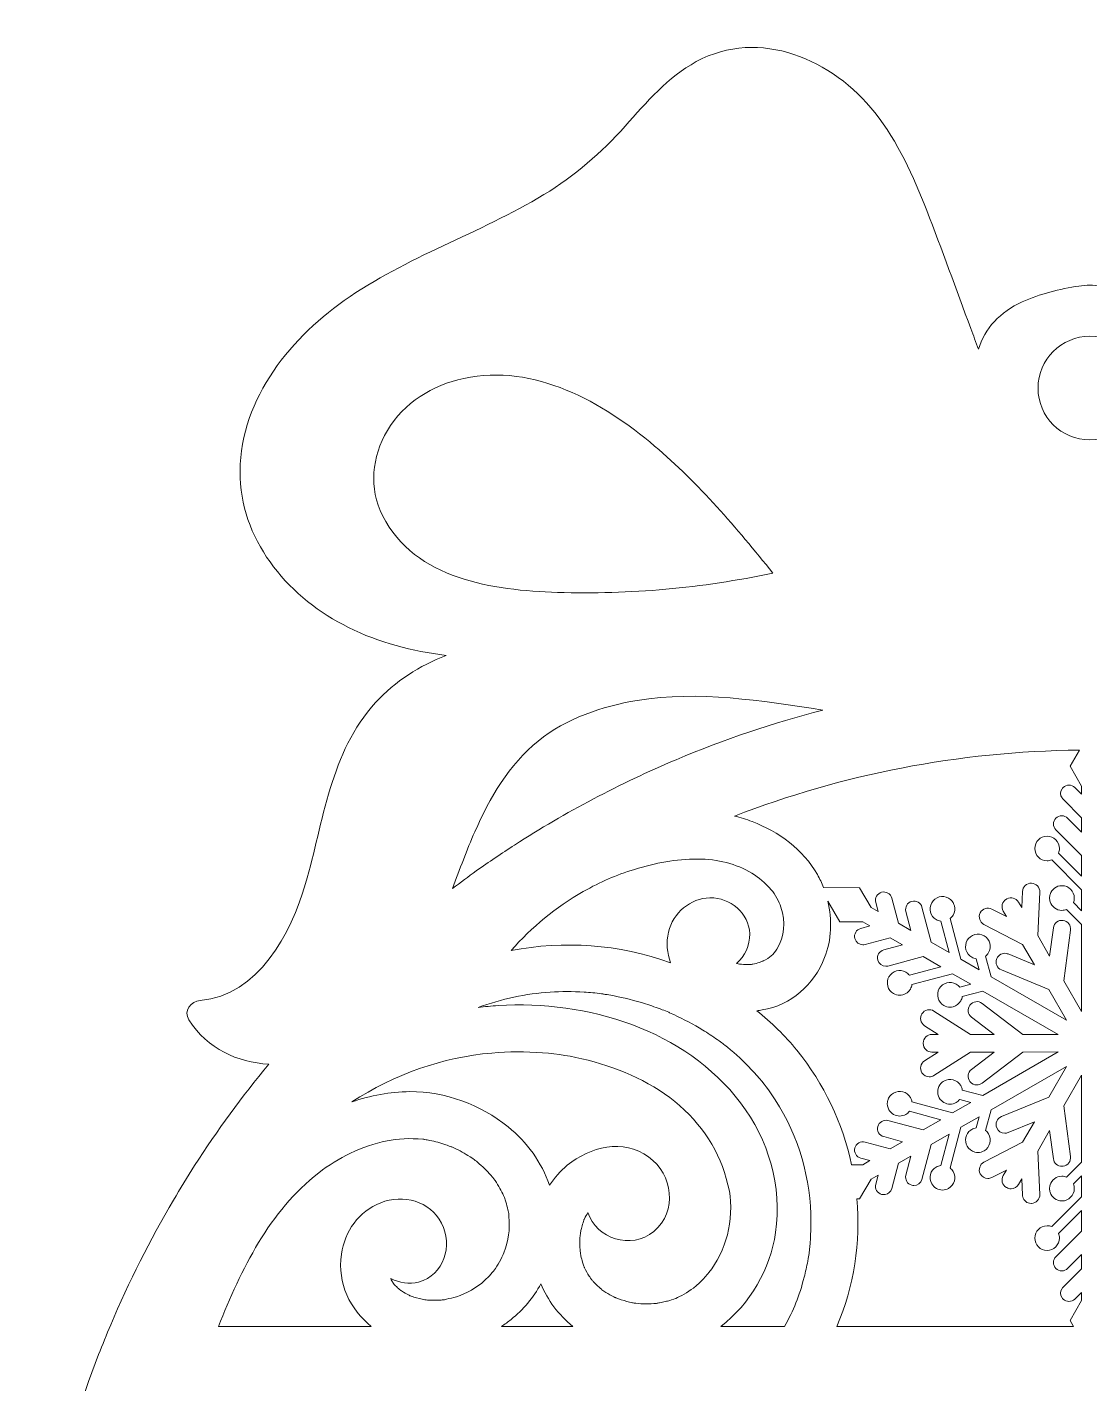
# Model space of a CAD drawing. Extents: x 23 to 177, y -420 to -219.
# Drawn here: x 22.8 to 100, y -317.1 to -218.5 of the extents above; entities that cross this region are included whole.
import ezdxf

# ---------------------------------------------------------------- set-up
doc = ezdxf.new("R2010")
doc.units = 0
doc.header["$MEASUREMENT"] = 0
doc.layers.add('Layer 1', color=7, linetype='Continuous', lineweight=0)

# ---------------------------------------------------------------- blocks, each defined once
blk = doc.blocks.new('Block_0')
at = {"layer": 'Layer 1'}
for points, knots in [([(176.905, -336.51), (176.308, -329.1), (174.655, -321.881), (171.968, -314.958), (171.689, -314.237), (171.397, -313.519), (171.095, -312.805), (169.769, -309.67), (168.248, -306.644), (166.537, -303.736), (166.041, -302.891), (165.529, -302.057), (165.001, -301.234), (163.361, -298.675), (161.563, -296.218), (159.623, -293.863), (161.897, -293.734), (164.044, -292.763), (165.41, -290.652), (165.83, -290.006), (165.266, -289.291), (164.601, -289.235), (160.381, -288.896), (157.98, -284.35), (156.945, -280.745), (155.641, -276.23), (155.164, -271.208), (151.86, -267.59), (150.424, -266.017), (148.662, -264.926), (146.744, -264.173), (149.195, -263.853), (151.591, -263.251), (153.835, -262.135), (158.018, -260.06), (161.51, -256.097), (161.692, -251.263), (161.899, -245.915), (158.293, -241.325), (154.136, -238.39), (149.641, -235.211), (144.324, -233.531), (139.64, -230.691), (137.389, -229.324), (135.489, -227.662), (133.733, -225.712), (132.191, -223.988), (130.636, -222.157), (128.573, -221.035), (123.965, -218.527), (118.635, -220.897), (115.613, -224.734), (113.938, -226.866), (112.823, -229.336), (111.844, -231.845), (110.741, -234.685), (109.706, -237.556), (108.647, -240.416), (108.459, -240.923), (108.27, -241.425), (108.082, -241.933), (107.675, -240.428), (106.483, -239.193), (104.916, -238.491), (103.63, -237.914), (102.182, -237.544), (100.796, -237.337), (100.532, -237.297), (100.265, -237.278), (100, -237.273), (99.735, -237.278), (99.468, -237.297), (99.204, -237.337), (97.818, -237.544), (96.37, -237.914), (95.084, -238.491), (93.517, -239.193), (92.326, -240.428), (91.918, -241.933), (91.73, -241.425), (91.542, -240.923), (91.354, -240.416), (90.294, -237.556), (89.259, -234.685), (88.156, -231.845), (87.178, -229.336), (86.062, -226.866), (84.387, -224.734), (81.365, -220.897), (76.036, -218.527), (71.427, -221.035), (69.364, -222.157), (67.809, -223.988), (66.267, -225.712), (64.511, -227.662), (62.611, -229.324), (60.361, -230.691), (55.677, -233.531), (50.36, -235.211), (45.864, -238.39), (41.707, -241.325), (38.102, -245.915), (38.308, -251.263), (38.49, -256.097), (41.983, -260.06), (46.165, -262.135), (48.41, -263.251), (50.805, -263.853), (53.256, -264.173), (51.338, -264.926), (49.576, -266.017), (48.14, -267.59), (44.836, -271.208), (44.359, -276.23), (43.055, -280.745), (42.02, -284.35), (39.619, -288.896), (35.399, -289.235), (34.734, -289.291), (34.17, -290.006), (34.59, -290.652), (35.957, -292.763), (38.103, -293.734), (40.377, -293.863), (38.437, -296.218), (36.639, -298.675), (34.999, -301.234), (34.471, -302.057), (33.959, -302.891), (33.463, -303.736), (31.752, -306.644), (30.231, -309.67), (28.905, -312.805), (28.603, -313.519), (28.311, -314.237), (28.032, -314.958), (25.345, -321.881), (23.692, -329.1), (23.095, -336.51), (22.926, -338.605), (22.84, -340.716), (22.84, -342.84), (22.84, -352.472), (24.586, -361.842), (28.032, -370.722), (28.311, -371.443), (28.603, -372.16), (28.905, -372.875), (32.79, -382.063), (38.354, -390.314), (45.439, -397.4), (52.525, -404.485), (60.776, -410.049), (69.964, -413.935), (79.479, -417.959), (89.584, -420), (100, -420), (110.416, -420), (120.521, -417.959), (130.036, -413.935), (139.224, -410.049), (147.475, -404.485), (154.561, -397.4), (161.646, -390.314), (167.21, -382.063), (171.095, -372.875), (171.397, -372.16), (171.689, -371.443), (171.968, -370.722), (175.414, -361.842), (177.16, -352.472), (177.16, -342.84), (177.16, -340.716), (177.074, -338.605), (176.905, -336.51)], [0, 0, 0, 0, 1, 1, 1, 2, 2, 2, 3, 3, 3, 4, 4, 4, 5, 5, 5, 6, 6, 6, 7, 7, 7, 8, 8, 8, 9, 9, 9, 10, 10, 10, 11, 11, 11, 12, 12, 12, 13, 13, 13, 14, 14, 14, 15, 15, 15, 16, 16, 16, 17, 17, 17, 18, 18, 18, 19, 19, 19, 20, 20, 20, 21, 21, 21, 22, 22, 22, 23, 23, 23, 24, 24, 24, 25, 25, 25, 26, 26, 26, 27, 27, 27, 28, 28, 28, 29, 29, 29, 30, 30, 30, 31, 31, 31, 32, 32, 32, 33, 33, 33, 34, 34, 34, 35, 35, 35, 36, 36, 36, 37, 37, 37, 38, 38, 38, 39, 39, 39, 40, 40, 40, 41, 41, 41, 42, 42, 42, 43, 43, 43, 44, 44, 44, 45, 45, 45, 46, 46, 46, 47, 47, 47, 48, 48, 48, 49, 49, 49, 50, 50, 50, 51, 51, 51, 52, 52, 52, 53, 53, 53, 54, 54, 54, 55, 55, 55, 56, 56, 56, 57, 57, 57, 58, 58, 58, 58]), ([(100, -240.985), (102.078, -240.985), (103.762, -242.669), (103.762, -244.747), (103.762, -246.825), (102.078, -248.509), (100, -248.509), (97.922, -248.509), (96.238, -246.825), (96.238, -244.747), (96.238, -242.669), (97.922, -240.985), (100, -240.985)], [0, 0, 0, 0, 1, 1, 1, 2, 2, 2, 3, 3, 3, 4, 4, 4, 4]), ([(48.642, -254.016), (47.632, -252.028), (47.87, -249.727), (48.993, -247.839), (50.203, -245.802), (52.259, -244.529), (54.548, -244.04), (59.677, -242.942), (64.624, -245.758), (68.399, -248.962), (71.615, -251.689), (74.355, -254.906), (76.982, -258.191), (71.847, -259.276), (66.599, -259.759), (61.345, -259.59), (56.686, -259.439), (50.999, -258.662), (48.642, -254.016)], [0, 0, 0, 0, 1, 1, 1, 2, 2, 2, 3, 3, 3, 4, 4, 4, 5, 5, 5, 6, 6, 6, 6]), ([(69.964, -271.745), (65.861, -273.481), (61.942, -275.553), (58.232, -277.944), (57.293, -278.55), (56.365, -279.176), (55.452, -279.823), (54.87, -280.236), (54.302, -280.67), (53.731, -281.098), (54.251, -279.703), (54.762, -278.31), (55.344, -276.976), (56.429, -274.506), (57.815, -272.105), (59.947, -270.387), (61.997, -268.738), (64.568, -267.86), (67.138, -267.44), (71.631, -266.705), (76.13, -267.464), (80.61, -268.136), (76.992, -269.074), (73.439, -270.276), (69.964, -271.745)], [0, 0, 0, 0, 1, 1, 1, 2, 2, 2, 3, 3, 3, 4, 4, 4, 5, 5, 5, 6, 6, 6, 7, 7, 7, 8, 8, 8, 8]), ([(97.978, -274.527), (98, -274.56), (98.026, -274.592), (98.055, -274.621), (98.055, -274.621), (99.396, -275.962), (99.396, -275.962), (99.396, -275.962), (99.396, -277.001), (99.396, -277.001), (99.396, -277.001), (98.388, -275.993), (98.388, -275.993), (98.152, -275.757), (97.77, -275.757), (97.534, -275.993), (97.299, -276.229), (97.299, -276.611), (97.534, -276.846), (97.534, -276.846), (99.396, -278.708), (99.396, -278.708), (99.396, -278.708), (99.396, -280.197), (99.396, -280.197), (99.396, -280.197), (97.727, -278.528), (97.727, -278.528), (97.769, -278.425), (97.792, -278.313), (97.792, -278.195), (97.792, -277.7), (97.39, -277.298), (96.896, -277.298), (96.402, -277.298), (96, -277.7), (96, -278.195), (96, -278.689), (96.402, -279.091), (96.896, -279.091), (97.014, -279.091), (97.126, -279.068), (97.229, -279.026), (97.229, -279.026), (99.396, -281.193), (99.396, -281.193), (99.396, -281.193), (99.396, -282.718), (99.396, -282.718), (99.396, -282.718), (98.804, -282.126), (98.804, -282.126), (98.846, -282.023), (98.87, -281.91), (98.87, -281.793), (98.87, -281.298), (98.467, -280.896), (97.973, -280.896), (97.572, -280.896), (97.231, -281.162), (97.117, -281.526), (97.091, -281.611), (97.077, -281.7), (97.077, -281.793), (97.077, -281.885), (97.091, -281.975), (97.117, -282.059), (97.231, -282.424), (97.572, -282.689), (97.973, -282.689), (98.091, -282.689), (98.203, -282.666), (98.306, -282.624), (98.306, -282.624), (99.396, -283.714), (99.396, -283.714), (99.396, -283.714), (99.396, -290.037), (99.396, -290.037), (99.396, -290.037), (98.113, -287.808), (98.113, -287.808), (98.113, -287.808), (98.597, -284.123), (98.597, -284.123), (98.642, -283.779), (98.399, -283.463), (98.055, -283.418), (97.711, -283.373), (97.395, -283.616), (97.35, -283.96), (97.35, -283.96), (97.08, -286.013), (97.08, -286.013), (97.08, -286.013), (96.222, -284.522), (96.222, -284.522), (96.222, -284.522), (96.364, -281.371), (96.364, -281.371), (96.38, -281.025), (96.111, -280.73), (95.765, -280.715), (95.42, -280.699), (95.124, -280.968), (95.108, -281.315), (95.108, -281.315), (95.055, -282.493), (95.055, -282.493), (95.055, -282.493), (94.826, -282.095), (94.826, -282.095), (94.652, -281.794), (94.268, -281.69), (93.967, -281.863), (93.962, -281.866), (93.957, -281.87), (93.952, -281.873), (93.947, -281.875), (93.942, -281.877), (93.937, -281.88), (93.637, -282.054), (93.534, -282.439), (93.708, -282.739), (93.708, -282.739), (93.939, -283.138), (93.939, -283.138), (93.939, -283.138), (92.892, -282.595), (92.892, -282.595), (92.583, -282.435), (92.204, -282.555), (92.044, -282.863), (91.884, -283.171), (92.004, -283.551), (92.313, -283.711), (92.313, -283.711), (95.112, -285.163), (95.112, -285.163), (95.112, -285.163), (95.974, -286.651), (95.974, -286.651), (95.974, -286.651), (94.062, -285.858), (94.062, -285.858), (94.021, -285.841), (93.981, -285.829), (93.94, -285.821), (93.652, -285.766), (93.356, -285.917), (93.24, -286.198), (93.107, -286.519), (93.259, -286.887), (93.58, -287.02), (93.58, -287.02), (97.012, -288.443), (97.012, -288.443), (97.012, -288.443), (98.301, -290.669), (98.301, -290.669), (98.301, -290.669), (92.825, -287.508), (92.825, -287.508), (92.825, -287.508), (92.427, -286.02), (92.427, -286.02), (92.515, -285.95), (92.591, -285.864), (92.65, -285.763), (92.897, -285.335), (92.75, -284.786), (92.321, -284.538), (92.114, -284.418), (91.873, -284.387), (91.641, -284.449), (91.41, -284.51), (91.217, -284.659), (91.097, -284.867), (90.977, -285.074), (90.945, -285.315), (91.007, -285.547), (91.069, -285.778), (91.218, -285.971), (91.425, -286.091), (91.525, -286.149), (91.635, -286.186), (91.746, -286.203), (91.746, -286.203), (91.963, -287.01), (91.963, -287.01), (91.963, -287.01), (90.642, -286.247), (90.642, -286.247), (90.642, -286.247), (89.849, -283.288), (89.849, -283.288), (89.938, -283.218), (90.014, -283.132), (90.072, -283.031), (90.192, -282.824), (90.224, -282.582), (90.162, -282.351), (90.154, -282.322), (90.145, -282.294), (90.135, -282.266), (90.062, -282.072), (89.926, -281.911), (89.744, -281.806), (89.316, -281.559), (88.766, -281.706), (88.519, -282.135), (88.272, -282.563), (88.419, -283.112), (88.847, -283.359), (88.948, -283.417), (89.057, -283.455), (89.169, -283.471), (89.169, -283.471), (89.779, -285.749), (89.779, -285.749), (89.779, -285.749), (88.49, -285.005), (88.49, -285.005), (88.49, -285.005), (87.809, -282.462), (87.809, -282.462), (87.722, -282.139), (87.391, -281.949), (87.069, -282.035), (86.747, -282.121), (86.556, -282.452), (86.643, -282.774), (86.643, -282.774), (87.012, -284.151), (87.012, -284.151), (87.012, -284.151), (86.112, -283.632), (86.112, -283.632), (86.112, -283.632), (85.621, -281.8), (85.621, -281.8), (85.535, -281.478), (85.204, -281.287), (84.882, -281.373), (84.56, -281.459), (84.369, -281.79), (84.455, -282.113), (84.455, -282.113), (84.634, -282.778), (84.634, -282.778), (84.634, -282.778), (84.118, -282.48), (84.118, -282.48), (84.118, -282.48), (83.281, -281.046), (83.281, -281.046), (83.281, -281.046), (80.671, -281.035), (80.671, -281.035), (80.543, -280.709), (80.395, -280.392), (80.222, -280.09), (79.176, -278.255), (77.416, -276.982), (75.474, -276.234), (75.057, -276.073), (74.631, -275.943), (74.199, -275.838), (81.987, -272.828), (90.426, -271.139), (99.242, -271.048), (99.242, -271.048), (98.572, -272.218), (98.572, -272.218), (98.572, -272.218), (99.396, -273.659), (99.396, -273.659), (99.396, -273.659), (99.396, -274.255), (99.396, -274.255), (99.396, -274.255), (98.909, -273.768), (98.909, -273.768), (98.673, -273.532), (98.291, -273.532), (98.055, -273.768), (98.026, -273.797), (98, -273.829), (97.978, -273.862), (97.845, -274.063), (97.845, -274.326), (97.978, -274.527)], [0, 0, 0, 0, 1, 1, 1, 2, 2, 2, 3, 3, 3, 4, 4, 4, 5, 5, 5, 6, 6, 6, 7, 7, 7, 8, 8, 8, 9, 9, 9, 10, 10, 10, 11, 11, 11, 12, 12, 12, 13, 13, 13, 14, 14, 14, 15, 15, 15, 16, 16, 16, 17, 17, 17, 18, 18, 18, 19, 19, 19, 20, 20, 20, 21, 21, 21, 22, 22, 22, 23, 23, 23, 24, 24, 24, 25, 25, 25, 26, 26, 26, 27, 27, 27, 28, 28, 28, 29, 29, 29, 30, 30, 30, 31, 31, 31, 32, 32, 32, 33, 33, 33, 34, 34, 34, 35, 35, 35, 36, 36, 36, 37, 37, 37, 38, 38, 38, 39, 39, 39, 40, 40, 40, 41, 41, 41, 42, 42, 42, 43, 43, 43, 44, 44, 44, 45, 45, 45, 46, 46, 46, 47, 47, 47, 48, 48, 48, 49, 49, 49, 50, 50, 50, 51, 51, 51, 52, 52, 52, 53, 53, 53, 54, 54, 54, 55, 55, 55, 56, 56, 56, 57, 57, 57, 58, 58, 58, 59, 59, 59, 60, 60, 60, 61, 61, 61, 62, 62, 62, 63, 63, 63, 64, 64, 64, 65, 65, 65, 66, 66, 66, 67, 67, 67, 68, 68, 68, 69, 69, 69, 70, 70, 70, 71, 71, 71, 72, 72, 72, 73, 73, 73, 74, 74, 74, 75, 75, 75, 76, 76, 76, 77, 77, 77, 78, 78, 78, 79, 79, 79, 80, 80, 80, 81, 81, 81, 82, 82, 82, 83, 83, 83, 84, 84, 84, 85, 85, 85, 86, 86, 86, 87, 87, 87, 88, 88, 88, 89, 89, 89, 90, 90, 90, 91, 91, 91, 92, 92, 92, 93, 93, 93, 94, 94, 94, 95, 95, 95, 96, 96, 96, 97, 97, 97, 97]), ([(75.999, -286.479), (75.845, -286.527), (75.689, -286.559), (75.532, -286.597), (75.496, -286.606), (75.468, -286.614), (75.445, -286.62), (75.421, -286.619), (75.389, -286.618), (75.348, -286.618), (75.213, -286.618), (75.08, -286.628), (74.945, -286.625), (74.879, -286.624), (74.492, -286.574), (74.573, -286.595), (74.5, -286.58), (74.427, -286.564), (74.354, -286.546), (74.957, -286.024), (75.329, -285.237), (75.303, -284.383), (75.259, -282.897), (73.867, -281.754), (72.42, -281.782), (70.979, -281.81), (69.735, -282.867), (69.409, -284.265), (69.228, -285.038), (69.304, -285.8), (69.561, -286.505), (65.796, -285.125), (61.804, -284.878), (57.986, -285.61), (59.455, -283.91), (61.235, -282.449), (63.213, -281.331), (64.521, -280.591), (65.545, -280.146), (66.95, -279.713), (68.446, -279.251), (69.952, -278.948), (71.515, -278.961), (73.004, -278.973), (74.304, -279.291), (75.453, -279.987), (76.038, -280.342), (76.367, -280.626), (76.879, -281.213), (77.115, -281.484), (77.446, -282.074), (77.567, -282.45), (77.926, -283.566), (77.84, -284.582), (77.271, -285.497), (76.998, -285.936), (76.784, -286.111), (76.287, -286.365), (76.328, -286.338), (76.029, -286.47), (75.999, -286.479)], [0, 0, 0, 0, 1, 1, 1, 2, 2, 2, 3, 3, 3, 4, 4, 4, 5, 5, 5, 6, 6, 6, 7, 7, 7, 8, 8, 8, 9, 9, 9, 10, 10, 10, 11, 11, 11, 12, 12, 12, 13, 13, 13, 14, 14, 14, 15, 15, 15, 16, 16, 16, 17, 17, 17, 18, 18, 18, 19, 19, 19, 20, 20, 20, 20]), ([(78.729, -292.853), (77.864, -291.787), (76.881, -290.829), (75.813, -289.979), (75.943, -289.965), (76.073, -289.948), (76.202, -289.928), (78.325, -289.591), (79.967, -288.086), (80.74, -286.123), (81.249, -284.829), (81.302, -283.374), (80.978, -282.015), (80.978, -282.015), (81.854, -283.519), (81.854, -283.519), (81.854, -283.519), (83.514, -283.526), (83.514, -283.526), (83.514, -283.526), (84.03, -283.824), (84.03, -283.824), (84.03, -283.824), (83.364, -284.002), (83.364, -284.002), (83.042, -284.088), (82.851, -284.419), (82.938, -284.741), (83.01, -285.011), (83.254, -285.189), (83.52, -285.189), (83.572, -285.189), (83.624, -285.182), (83.677, -285.168), (83.677, -285.168), (85.509, -284.677), (85.509, -284.677), (85.509, -284.677), (86.408, -285.197), (86.408, -285.197), (86.408, -285.197), (85.031, -285.566), (85.031, -285.566), (84.709, -285.652), (84.518, -285.983), (84.604, -286.305), (84.676, -286.575), (84.92, -286.752), (85.187, -286.752), (85.238, -286.752), (85.291, -286.746), (85.343, -286.732), (85.343, -286.732), (87.887, -286.05), (87.887, -286.05), (87.887, -286.05), (89.176, -286.795), (89.176, -286.795), (89.176, -286.795), (86.897, -287.405), (86.897, -287.405), (86.827, -287.317), (86.741, -287.241), (86.64, -287.182), (86.433, -287.063), (86.191, -287.031), (85.96, -287.093), (85.728, -287.155), (85.535, -287.303), (85.415, -287.511), (85.296, -287.718), (85.264, -287.96), (85.326, -288.191), (85.388, -288.422), (85.536, -288.615), (85.743, -288.735), (85.882, -288.815), (86.035, -288.856), (86.191, -288.856), (86.269, -288.856), (86.347, -288.845), (86.424, -288.825), (86.655, -288.763), (86.849, -288.614), (86.968, -288.407), (87.027, -288.306), (87.063, -288.197), (87.079, -288.086), (87.079, -288.086), (90.039, -287.293), (90.039, -287.293), (90.039, -287.293), (91.359, -288.055), (91.359, -288.055), (91.359, -288.055), (90.552, -288.271), (90.552, -288.271), (90.482, -288.183), (90.395, -288.107), (90.295, -288.049), (89.867, -287.802), (89.317, -287.949), (89.07, -288.377), (88.823, -288.805), (88.97, -289.354), (89.398, -289.601), (89.536, -289.681), (89.689, -289.722), (89.845, -289.722), (89.923, -289.722), (90.001, -289.712), (90.078, -289.691), (90.31, -289.629), (90.503, -289.481), (90.623, -289.273), (90.681, -289.173), (90.718, -289.064), (90.734, -288.952), (90.734, -288.952), (92.222, -288.553), (92.222, -288.553), (92.222, -288.553), (97.698, -291.715), (97.698, -291.715), (97.698, -291.715), (95.125, -291.711), (95.125, -291.711), (95.125, -291.711), (92.176, -289.45), (92.176, -289.45), (91.901, -289.239), (91.506, -289.291), (91.295, -289.567), (91.083, -289.842), (91.136, -290.237), (91.411, -290.448), (91.411, -290.448), (93.055, -291.708), (93.055, -291.708), (93.055, -291.708), (91.334, -291.706), (91.334, -291.706), (91.334, -291.706), (88.677, -290.008), (88.677, -290.008), (88.384, -289.821), (87.995, -289.906), (87.809, -290.199), (87.622, -290.492), (87.707, -290.88), (88, -291.067), (88, -291.067), (88.994, -291.703), (88.994, -291.703), (88.994, -291.703), (88.534, -291.702), (88.534, -291.702), (88.534, -291.702), (88.533, -291.702), (88.533, -291.702), (88.186, -291.702), (87.905, -291.983), (87.904, -292.33), (87.904, -292.336), (87.905, -292.341), (87.905, -292.347), (87.905, -292.353), (87.904, -292.358), (87.904, -292.364), (87.905, -292.711), (88.186, -292.992), (88.533, -292.992), (88.533, -292.992), (88.534, -292.992), (88.534, -292.992), (88.534, -292.992), (88.994, -292.991), (88.994, -292.991), (88.994, -292.991), (88, -293.627), (88, -293.627), (87.707, -293.813), (87.622, -294.202), (87.809, -294.495), (87.928, -294.683), (88.132, -294.785), (88.339, -294.785), (88.455, -294.785), (88.572, -294.753), (88.677, -294.686), (88.677, -294.686), (91.334, -292.988), (91.334, -292.988), (91.334, -292.988), (93.055, -292.986), (93.055, -292.986), (93.055, -292.986), (91.411, -294.246), (91.411, -294.246), (91.136, -294.457), (91.083, -294.851), (91.295, -295.127), (91.419, -295.288), (91.605, -295.373), (91.794, -295.373), (91.928, -295.373), (92.062, -295.331), (92.176, -295.243), (92.176, -295.243), (95.125, -292.983), (95.125, -292.983), (95.125, -292.983), (97.698, -292.979), (97.698, -292.979), (97.698, -292.979), (92.222, -296.141), (92.222, -296.141), (92.222, -296.141), (90.734, -295.742), (90.734, -295.742), (90.718, -295.63), (90.681, -295.521), (90.623, -295.421), (90.503, -295.213), (90.31, -295.065), (90.078, -295.003), (89.847, -294.941), (89.605, -294.972), (89.398, -295.093), (89.318, -295.139), (89.248, -295.196), (89.188, -295.261), (88.929, -295.541), (88.869, -295.969), (89.07, -296.317), (89.236, -296.604), (89.538, -296.765), (89.848, -296.765), (90, -296.765), (90.154, -296.726), (90.295, -296.645), (90.395, -296.587), (90.482, -296.511), (90.552, -296.422), (90.552, -296.422), (91.359, -296.639), (91.359, -296.639), (91.359, -296.639), (90.039, -297.401), (90.039, -297.401), (90.039, -297.401), (87.079, -296.608), (87.079, -296.608), (87.063, -296.496), (87.027, -296.387), (86.968, -296.287), (86.849, -296.08), (86.655, -295.931), (86.424, -295.869), (86.193, -295.807), (85.951, -295.839), (85.743, -295.959), (85.536, -296.078), (85.388, -296.272), (85.326, -296.503), (85.318, -296.532), (85.312, -296.561), (85.307, -296.59), (85.273, -296.794), (85.311, -297.002), (85.415, -297.183), (85.581, -297.471), (85.883, -297.631), (86.194, -297.631), (86.346, -297.631), (86.499, -297.593), (86.64, -297.512), (86.741, -297.453), (86.827, -297.377), (86.897, -297.289), (86.897, -297.289), (89.176, -297.899), (89.176, -297.899), (89.176, -297.899), (87.887, -298.644), (87.887, -298.644), (87.887, -298.644), (85.343, -297.962), (85.343, -297.962), (85.022, -297.876), (84.69, -298.067), (84.604, -298.389), (84.518, -298.711), (84.709, -299.042), (85.031, -299.128), (85.031, -299.128), (86.408, -299.497), (86.408, -299.497), (86.408, -299.497), (85.509, -300.016), (85.509, -300.016), (85.509, -300.016), (83.677, -299.526), (83.677, -299.526), (83.355, -299.439), (83.024, -299.63), (82.938, -299.953), (82.851, -300.275), (83.042, -300.605), (83.364, -300.692), (83.364, -300.692), (84.03, -300.87), (84.03, -300.87), (84.03, -300.87), (83.514, -301.168), (83.514, -301.168), (83.514, -301.168), (82.695, -301.172), (82.695, -301.172), (82.037, -298.13), (80.719, -295.306), (78.729, -292.853)], [0, 0, 0, 0, 1, 1, 1, 2, 2, 2, 3, 3, 3, 4, 4, 4, 5, 5, 5, 6, 6, 6, 7, 7, 7, 8, 8, 8, 9, 9, 9, 10, 10, 10, 11, 11, 11, 12, 12, 12, 13, 13, 13, 14, 14, 14, 15, 15, 15, 16, 16, 16, 17, 17, 17, 18, 18, 18, 19, 19, 19, 20, 20, 20, 21, 21, 21, 22, 22, 22, 23, 23, 23, 24, 24, 24, 25, 25, 25, 26, 26, 26, 27, 27, 27, 28, 28, 28, 29, 29, 29, 30, 30, 30, 31, 31, 31, 32, 32, 32, 33, 33, 33, 34, 34, 34, 35, 35, 35, 36, 36, 36, 37, 37, 37, 38, 38, 38, 39, 39, 39, 40, 40, 40, 41, 41, 41, 42, 42, 42, 43, 43, 43, 44, 44, 44, 45, 45, 45, 46, 46, 46, 47, 47, 47, 48, 48, 48, 49, 49, 49, 50, 50, 50, 51, 51, 51, 52, 52, 52, 53, 53, 53, 54, 54, 54, 55, 55, 55, 56, 56, 56, 57, 57, 57, 58, 58, 58, 59, 59, 59, 60, 60, 60, 61, 61, 61, 62, 62, 62, 63, 63, 63, 64, 64, 64, 65, 65, 65, 66, 66, 66, 67, 67, 67, 68, 68, 68, 69, 69, 69, 70, 70, 70, 71, 71, 71, 72, 72, 72, 73, 73, 73, 74, 74, 74, 75, 75, 75, 76, 76, 76, 77, 77, 77, 78, 78, 78, 79, 79, 79, 80, 80, 80, 81, 81, 81, 82, 82, 82, 83, 83, 83, 84, 84, 84, 85, 85, 85, 86, 86, 86, 87, 87, 87, 88, 88, 88, 89, 89, 89, 90, 90, 90, 91, 91, 91, 92, 92, 92, 93, 93, 93, 94, 94, 94, 95, 95, 95, 96, 96, 96, 97, 97, 97, 98, 98, 98, 99, 99, 99, 100, 100, 100, 101, 101, 101, 102, 102, 102, 103, 103, 103, 104, 104, 104, 105, 105, 105, 106, 106, 106, 107, 107, 107, 107]), ([(77.184, -306.098), (77.683, -302.75), (76.671, -299.351), (74.638, -296.668), (70.618, -291.362), (63.493, -289.19), (57.038, -289.607), (56.551, -289.638), (56.066, -289.686), (55.582, -289.745), (57.287, -289.123), (59.068, -288.736), (60.811, -288.628), (61.631, -288.577), (62.453, -288.578), (63.273, -288.629), (63.698, -288.655), (64.123, -288.693), (64.545, -288.748), (64.747, -288.774), (64.584, -288.755), (64.544, -288.749), (64.635, -288.762), (64.725, -288.776), (64.815, -288.791), (64.995, -288.82), (65.175, -288.851), (65.355, -288.885), (66.162, -289.038), (66.961, -289.238), (67.745, -289.485), (68.151, -289.613), (68.554, -289.753), (68.951, -289.906), (69.109, -289.967), (69.267, -290.029), (69.423, -290.094), (69.445, -290.106), (69.751, -290.242), (69.803, -290.266), (70.519, -290.597), (71.216, -290.969), (71.889, -291.382), (72.251, -291.603), (72.605, -291.836), (72.951, -292.081), (73.331, -292.349), (73.402, -292.402), (73.69, -292.637), (74.299, -293.135), (74.877, -293.671), (75.417, -294.242), (76.007, -294.865), (76.405, -295.349), (76.818, -295.944), (78.665, -298.599), (79.634, -301.665), (79.739, -304.747), (79.766, -305.549), (79.741, -306.354), (79.663, -307.153), (79.624, -307.547), (79.61, -307.662), (79.518, -308.163), (79.445, -308.556), (79.359, -308.946), (79.26, -309.334), (78.904, -310.715), (78.489, -311.757), (77.826, -312.909), (77.826, -312.909), (73.196, -312.909), (73.196, -312.909), (75.346, -311.301), (76.794, -308.721), (77.184, -306.098)], [0, 0, 0, 0, 1, 1, 1, 2, 2, 2, 3, 3, 3, 4, 4, 4, 5, 5, 5, 6, 6, 6, 7, 7, 7, 8, 8, 8, 9, 9, 9, 10, 10, 10, 11, 11, 11, 12, 12, 12, 13, 13, 13, 14, 14, 14, 15, 15, 15, 16, 16, 16, 17, 17, 17, 18, 18, 18, 19, 19, 19, 20, 20, 20, 21, 21, 21, 22, 22, 22, 23, 23, 23, 24, 24, 24, 25, 25, 25, 25]), ([(69.508, -311.022), (69.4, -311.055), (69.29, -311.085), (69.18, -311.113), (69.043, -311.148), (68.904, -311.178), (68.764, -311.205), (68.72, -311.213), (68.568, -311.233), (68.524, -311.241), (68.026, -311.287), (67.524, -311.287), (67.026, -311.234), (66.948, -311.221), (66.87, -311.207), (66.793, -311.191), (66.654, -311.163), (66.516, -311.132), (66.379, -311.096), (66.109, -311.026), (65.841, -310.941), (65.581, -310.838), (65.563, -310.829), (65.544, -310.819), (65.52, -310.806), (65.396, -310.742), (65.27, -310.681), (65.148, -310.613), (64.951, -310.503), (64.76, -310.382), (64.576, -310.251), (64.577, -310.243), (64.311, -310.025), (64.275, -309.992), (64.172, -309.895), (64.072, -309.796), (63.977, -309.693), (63.927, -309.638), (63.877, -309.582), (63.829, -309.525), (63.854, -309.548), (63.662, -309.29), (63.65, -309.27), (63.522, -309.07), (63.41, -308.862), (63.308, -308.648), (63.299, -308.63), (63.293, -308.617), (63.287, -308.607), (63.281, -308.588), (63.276, -308.569), (63.268, -308.546), (63.236, -308.445), (63.2, -308.347), (63.169, -308.246), (63.123, -308.094), (63.084, -307.941), (63.05, -307.786), (63.043, -307.758), (63.005, -307.52), (62.994, -307.48), (62.975, -307.288), (62.964, -307.095), (62.963, -306.903), (62.962, -306.712), (62.972, -306.522), (62.988, -306.332), (62.994, -306.313), (63.028, -306.055), (63.035, -306.022), (63.056, -305.92), (63.08, -305.817), (63.107, -305.716), (63.146, -305.564), (63.201, -305.417), (63.243, -305.266), (63.255, -305.224), (63.263, -305.195), (63.268, -305.171), (63.279, -305.151), (63.292, -305.128), (63.308, -305.096), (63.387, -304.94), (63.468, -304.786), (63.557, -304.635), (64.148, -306.541), (66.702, -307.376), (68.338, -306.011), (70.092, -304.547), (69.715, -301.871), (67.964, -300.596), (66.11, -299.247), (63.715, -299.861), (62.059, -301.209), (61.561, -301.615), (61.127, -302.109), (60.767, -302.657), (60.194, -301.002), (59.15, -299.53), (57.756, -298.415), (55.734, -296.797), (53.222, -295.843), (50.616, -295.86), (49.188, -295.869), (47.77, -296.139), (46.418, -296.608), (49.481, -294.598), (53.036, -293.354), (56.578, -293.054), (57.805, -292.95), (59.04, -292.942), (60.268, -293.034), (61.418, -293.121), (62.312, -293.265), (63.564, -293.582), (66.008, -294.202), (68.364, -295.25), (70.212, -296.875), (72.144, -298.574), (73.325, -300.58), (73.825, -303.087), (74.013, -304.029), (73.927, -305.312), (73.681, -306.253), (73.425, -307.231), (72.913, -308.32), (72.342, -309.006), (72.151, -309.235), (71.951, -309.456), (71.737, -309.664), (71.631, -309.768), (71.522, -309.868), (71.41, -309.966), (71.376, -309.996), (71.171, -310.163), (71.211, -310.135), (70.82, -310.423), (70.227, -310.76), (69.944, -310.876), (70.033, -310.84), (69.587, -310.998), (69.508, -311.022)], [0, 0, 0, 0, 1, 1, 1, 2, 2, 2, 3, 3, 3, 4, 4, 4, 5, 5, 5, 6, 6, 6, 7, 7, 7, 8, 8, 8, 9, 9, 9, 10, 10, 10, 11, 11, 11, 12, 12, 12, 13, 13, 13, 14, 14, 14, 15, 15, 15, 16, 16, 16, 17, 17, 17, 18, 18, 18, 19, 19, 19, 20, 20, 20, 21, 21, 21, 22, 22, 22, 23, 23, 23, 24, 24, 24, 25, 25, 25, 26, 26, 26, 27, 27, 27, 28, 28, 28, 29, 29, 29, 30, 30, 30, 31, 31, 31, 32, 32, 32, 33, 33, 33, 34, 34, 34, 35, 35, 35, 36, 36, 36, 37, 37, 37, 38, 38, 38, 39, 39, 39, 40, 40, 40, 41, 41, 41, 42, 42, 42, 43, 43, 43, 44, 44, 44, 45, 45, 45, 46, 46, 46, 47, 47, 47, 47]), ([(97.117, -303.168), (97.231, -303.532), (97.572, -303.798), (97.973, -303.798), (98.467, -303.798), (98.87, -303.396), (98.87, -302.901), (98.87, -302.783), (98.846, -302.671), (98.804, -302.568), (98.804, -302.568), (99.396, -301.976), (99.396, -301.976), (99.396, -301.976), (99.396, -303.501), (99.396, -303.501), (99.396, -303.501), (97.229, -305.668), (97.229, -305.668), (97.126, -305.626), (97.014, -305.602), (96.896, -305.602), (96.402, -305.602), (96, -306.005), (96, -306.499), (96, -306.993), (96.402, -307.396), (96.896, -307.396), (97.39, -307.396), (97.792, -306.993), (97.792, -306.499), (97.792, -306.381), (97.769, -306.269), (97.727, -306.166), (97.727, -306.166), (99.396, -304.497), (99.396, -304.497), (99.396, -304.497), (99.396, -305.986), (99.396, -305.986), (99.396, -305.986), (97.534, -307.848), (97.534, -307.848), (97.299, -308.083), (97.299, -308.465), (97.534, -308.701), (97.652, -308.819), (97.807, -308.878), (97.961, -308.878), (98.116, -308.878), (98.27, -308.819), (98.388, -308.701), (98.388, -308.701), (99.396, -307.693), (99.396, -307.693), (99.396, -307.693), (99.396, -308.732), (99.396, -308.732), (99.396, -308.732), (98.055, -310.073), (98.055, -310.073), (98.026, -310.102), (98, -310.134), (97.978, -310.167), (97.845, -310.368), (97.845, -310.631), (97.978, -310.831), (98, -310.865), (98.026, -310.897), (98.055, -310.926), (98.173, -311.044), (98.328, -311.103), (98.482, -311.103), (98.636, -311.103), (98.791, -311.044), (98.909, -310.926), (98.909, -310.926), (99.396, -310.439), (99.396, -310.439), (99.396, -310.439), (99.396, -311.035), (99.396, -311.035), (99.396, -311.035), (98.572, -312.476), (98.572, -312.476), (98.572, -312.476), (98.82, -312.909), (98.82, -312.909), (98.82, -312.909), (81.63, -312.909), (81.63, -312.909), (82.882, -310.014), (83.375, -306.781), (83.079, -303.649), (83.079, -303.649), (83.281, -303.648), (83.281, -303.648), (83.281, -303.648), (84.118, -302.214), (84.118, -302.214), (84.118, -302.214), (84.634, -301.915), (84.634, -301.915), (84.634, -301.915), (84.455, -302.581), (84.455, -302.581), (84.369, -302.904), (84.56, -303.235), (84.882, -303.321), (84.935, -303.335), (84.987, -303.341), (85.039, -303.341), (85.072, -303.341), (85.105, -303.339), (85.137, -303.333), (85.364, -303.296), (85.558, -303.13), (85.621, -302.894), (85.621, -302.894), (86.112, -301.062), (86.112, -301.062), (86.112, -301.062), (87.012, -300.543), (87.012, -300.543), (87.012, -300.543), (86.643, -301.92), (86.643, -301.92), (86.556, -302.242), (86.747, -302.573), (87.069, -302.659), (87.122, -302.673), (87.174, -302.68), (87.226, -302.68), (87.492, -302.68), (87.736, -302.502), (87.809, -302.232), (87.809, -302.232), (88.49, -299.689), (88.49, -299.689), (88.49, -299.689), (89.779, -298.945), (89.779, -298.945), (89.779, -298.945), (89.169, -301.223), (89.169, -301.223), (89.057, -301.239), (88.948, -301.277), (88.847, -301.334), (88.419, -301.582), (88.272, -302.131), (88.519, -302.559), (88.685, -302.846), (88.987, -303.007), (89.297, -303.007), (89.449, -303.007), (89.603, -302.969), (89.744, -302.888), (90.172, -302.64), (90.319, -302.091), (90.072, -301.663), (90.014, -301.562), (89.938, -301.475), (89.849, -301.406), (89.849, -301.406), (90.642, -298.447), (90.642, -298.447), (90.642, -298.447), (91.963, -297.684), (91.963, -297.684), (91.963, -297.684), (91.746, -298.492), (91.746, -298.492), (91.636, -298.508), (91.527, -298.544), (91.425, -298.603), (91.398, -298.619), (91.372, -298.635), (91.348, -298.653), (90.98, -298.918), (90.865, -299.426), (91.097, -299.827), (91.217, -300.035), (91.41, -300.184), (91.641, -300.245), (91.719, -300.266), (91.797, -300.276), (91.875, -300.276), (92.03, -300.276), (92.183, -300.235), (92.321, -300.156), (92.529, -300.036), (92.677, -299.842), (92.739, -299.611), (92.801, -299.38), (92.769, -299.138), (92.65, -298.931), (92.591, -298.829), (92.514, -298.743), (92.426, -298.674), (92.426, -298.674), (92.825, -297.186), (92.825, -297.186), (92.825, -297.186), (98.302, -294.024), (98.302, -294.024), (98.302, -294.024), (97.012, -296.251), (97.012, -296.251), (97.012, -296.251), (93.58, -297.674), (93.58, -297.674), (93.259, -297.807), (93.107, -298.175), (93.24, -298.496), (93.34, -298.738), (93.574, -298.884), (93.821, -298.884), (93.901, -298.884), (93.983, -298.868), (94.062, -298.836), (94.062, -298.836), (95.974, -298.043), (95.974, -298.043), (95.974, -298.043), (95.112, -299.531), (95.112, -299.531), (95.112, -299.531), (92.313, -300.983), (92.313, -300.983), (92.004, -301.143), (91.884, -301.522), (92.044, -301.831), (92.156, -302.047), (92.375, -302.17), (92.603, -302.17), (92.7, -302.17), (92.799, -302.148), (92.892, -302.099), (92.892, -302.099), (93.939, -301.556), (93.939, -301.556), (93.939, -301.556), (93.708, -301.955), (93.708, -301.955), (93.534, -302.255), (93.637, -302.64), (93.937, -302.814), (93.942, -302.816), (93.947, -302.818), (93.952, -302.821), (93.957, -302.824), (93.962, -302.828), (93.967, -302.831), (94.066, -302.888), (94.174, -302.914), (94.28, -302.914), (94.498, -302.914), (94.709, -302.802), (94.826, -302.599), (94.826, -302.599), (95.055, -302.201), (95.055, -302.201), (95.055, -302.201), (95.108, -303.379), (95.108, -303.379), (95.11, -303.421), (95.116, -303.462), (95.126, -303.502), (95.194, -303.778), (95.443, -303.98), (95.736, -303.98), (95.745, -303.98), (95.755, -303.979), (95.765, -303.979), (96.111, -303.963), (96.38, -303.669), (96.364, -303.323), (96.364, -303.323), (96.222, -300.172), (96.222, -300.172), (96.222, -300.172), (97.08, -298.681), (97.08, -298.681), (97.08, -298.681), (97.35, -300.734), (97.35, -300.734), (97.391, -301.051), (97.662, -301.281), (97.972, -301.281), (98, -301.281), (98.027, -301.28), (98.055, -301.275), (98.399, -301.231), (98.642, -300.915), (98.597, -300.57), (98.597, -300.57), (98.113, -296.886), (98.113, -296.886), (98.113, -296.886), (99.396, -294.656), (99.396, -294.656), (99.396, -294.656), (99.396, -300.98), (99.396, -300.98), (99.396, -300.98), (98.306, -302.07), (98.306, -302.07), (98.203, -302.028), (98.091, -302.004), (97.973, -302.004), (97.572, -302.004), (97.231, -302.27), (97.117, -302.635), (97.091, -302.719), (97.077, -302.809), (97.077, -302.901), (97.077, -302.994), (97.091, -303.083), (97.117, -303.168)], [0, 0, 0, 0, 1, 1, 1, 2, 2, 2, 3, 3, 3, 4, 4, 4, 5, 5, 5, 6, 6, 6, 7, 7, 7, 8, 8, 8, 9, 9, 9, 10, 10, 10, 11, 11, 11, 12, 12, 12, 13, 13, 13, 14, 14, 14, 15, 15, 15, 16, 16, 16, 17, 17, 17, 18, 18, 18, 19, 19, 19, 20, 20, 20, 21, 21, 21, 22, 22, 22, 23, 23, 23, 24, 24, 24, 25, 25, 25, 26, 26, 26, 27, 27, 27, 28, 28, 28, 29, 29, 29, 30, 30, 30, 31, 31, 31, 32, 32, 32, 33, 33, 33, 34, 34, 34, 35, 35, 35, 36, 36, 36, 37, 37, 37, 38, 38, 38, 39, 39, 39, 40, 40, 40, 41, 41, 41, 42, 42, 42, 43, 43, 43, 44, 44, 44, 45, 45, 45, 46, 46, 46, 47, 47, 47, 48, 48, 48, 49, 49, 49, 50, 50, 50, 51, 51, 51, 52, 52, 52, 53, 53, 53, 54, 54, 54, 55, 55, 55, 56, 56, 56, 57, 57, 57, 58, 58, 58, 59, 59, 59, 60, 60, 60, 61, 61, 61, 62, 62, 62, 63, 63, 63, 64, 64, 64, 65, 65, 65, 66, 66, 66, 67, 67, 67, 68, 68, 68, 69, 69, 69, 70, 70, 70, 71, 71, 71, 72, 72, 72, 73, 73, 73, 74, 74, 74, 75, 75, 75, 76, 76, 76, 77, 77, 77, 78, 78, 78, 79, 79, 79, 80, 80, 80, 81, 81, 81, 82, 82, 82, 83, 83, 83, 84, 84, 84, 85, 85, 85, 86, 86, 86, 87, 87, 87, 88, 88, 88, 89, 89, 89, 90, 90, 90, 91, 91, 91, 92, 92, 92, 93, 93, 93, 94, 94, 94, 95, 95, 95, 96, 96, 96, 97, 97, 97, 98, 98, 98, 99, 99, 99, 100, 100, 100, 101, 101, 101, 102, 102, 102, 103, 103, 103, 104, 104, 104, 105, 105, 105, 106, 106, 106, 106]), ([(44.017, -301.751), (45.428, -300.66), (47.122, -299.815), (48.969, -299.435), (49.734, -299.278), (50.627, -299.23), (51.581, -299.317), (51.619, -299.32), (51.642, -299.321), (51.653, -299.322), (51.674, -299.325), (51.698, -299.33), (51.725, -299.335), (51.838, -299.355), (51.952, -299.375), (52.064, -299.398), (52.262, -299.438), (52.458, -299.485), (52.652, -299.538), (52.847, -299.591), (53.04, -299.65), (53.231, -299.714), (53.29, -299.734), (53.702, -299.895), (53.676, -299.878), (54.081, -300.056), (54.473, -300.268), (54.847, -300.503), (55.313, -300.794), (55.325, -300.799), (55.672, -301.1), (56.014, -301.398), (56.326, -301.723), (56.622, -302.066), (56.642, -302.089), (56.655, -302.104), (56.665, -302.115), (56.666, -302.116), (56.666, -302.117), (56.667, -302.118), (56.717, -302.186), (56.766, -302.254), (56.814, -302.323), (56.941, -302.508), (57.059, -302.698), (57.17, -302.892), (57.266, -303.062), (57.355, -303.237), (57.436, -303.415), (57.452, -303.454), (57.483, -303.529), (57.49, -303.55), (57.526, -303.656), (57.565, -303.762), (57.599, -303.869), (57.658, -304.058), (57.708, -304.25), (57.75, -304.443), (57.775, -304.558), (57.799, -304.673), (57.816, -304.79), (57.818, -304.801), (57.819, -304.809), (57.821, -304.819), (57.821, -304.834), (57.822, -304.861), (57.825, -304.909), (57.896, -305.969), (57.808, -306.591), (57.45, -307.577), (57.381, -307.769), (57.366, -307.792), (57.23, -308.048), (57.11, -308.276), (56.973, -308.491), (56.835, -308.708), (56.688, -308.939), (56.365, -309.292), (56.058, -309.576), (55.511, -310.082), (54.716, -310.534), (54.004, -310.756), (53.765, -310.831), (53.523, -310.883), (53.281, -310.941), (53.222, -310.955), (53.179, -310.965), (53.148, -310.972), (53.036, -310.987), (52.922, -310.996), (52.81, -311.003), (52.597, -311.017), (52.383, -311.02), (52.17, -311.013), (52.048, -311.009), (51.927, -311.001), (51.806, -310.991), (51.788, -310.989), (51.772, -310.988), (51.76, -310.987), (51.748, -310.985), (51.734, -310.982), (51.717, -310.979), (51.448, -310.93), (51.182, -310.866), (50.921, -310.782), (50.835, -310.754), (50.749, -310.725), (50.665, -310.692), (50.653, -310.687), (50.644, -310.684), (50.634, -310.681), (50.621, -310.673), (50.602, -310.663), (50.575, -310.649), (50.387, -310.554), (50.208, -310.449), (50.029, -310.339), (49.992, -310.317), (49.963, -310.299), (49.939, -310.284), (49.848, -310.212), (49.761, -310.129), (49.678, -310.048), (49.474, -309.849), (49.48, -309.864), (49.383, -309.715), (49.365, -309.687), (49.294, -309.548), (49.238, -309.441), (49.864, -309.756), (50.595, -309.869), (51.256, -309.692), (53.119, -309.194), (53.768, -307.032), (52.929, -305.414), (52.095, -303.804), (50.146, -303.283), (48.513, -303.926), (46.92, -304.554), (45.891, -305.999), (45.657, -307.674), (45.36, -309.799), (46.278, -311.676), (47.828, -312.909), (47.828, -312.909), (36.727, -312.909), (36.727, -312.909), (38.378, -308.795), (40.422, -304.53), (44.017, -301.751)], [0, 0, 0, 0, 1, 1, 1, 2, 2, 2, 3, 3, 3, 4, 4, 4, 5, 5, 5, 6, 6, 6, 7, 7, 7, 8, 8, 8, 9, 9, 9, 10, 10, 10, 11, 11, 11, 12, 12, 12, 13, 13, 13, 14, 14, 14, 15, 15, 15, 16, 16, 16, 17, 17, 17, 18, 18, 18, 19, 19, 19, 20, 20, 20, 21, 21, 21, 22, 22, 22, 23, 23, 23, 24, 24, 24, 25, 25, 25, 26, 26, 26, 27, 27, 27, 28, 28, 28, 29, 29, 29, 30, 30, 30, 31, 31, 31, 32, 32, 32, 33, 33, 33, 34, 34, 34, 35, 35, 35, 36, 36, 36, 37, 37, 37, 38, 38, 38, 39, 39, 39, 40, 40, 40, 41, 41, 41, 42, 42, 42, 43, 43, 43, 44, 44, 44, 45, 45, 45, 46, 46, 46, 47, 47, 47, 48, 48, 48, 49, 49, 49, 50, 50, 50, 50]), ([(62.463, -312.909), (62.463, -312.909), (57.282, -312.909), (57.282, -312.909), (57.52, -312.753), (57.751, -312.587), (57.972, -312.411), (58.859, -311.707), (59.596, -310.815), (60.146, -309.817), (60.627, -311.007), (61.406, -312.071), (62.463, -312.909)], [0, 0, 0, 0, 1, 1, 1, 2, 2, 2, 3, 3, 3, 4, 4, 4, 4])]:
    blk.add_open_spline(points, degree=3, knots=knots, dxfattribs=at)

msp = doc.modelspace()

# ---------------------------------------------------------------- block references
at = {"layer": 'Layer 1'}
msp.add_blockref('Block_0', (0, 0), dxfattribs=at)

doc.saveas('drawing.dxf')
